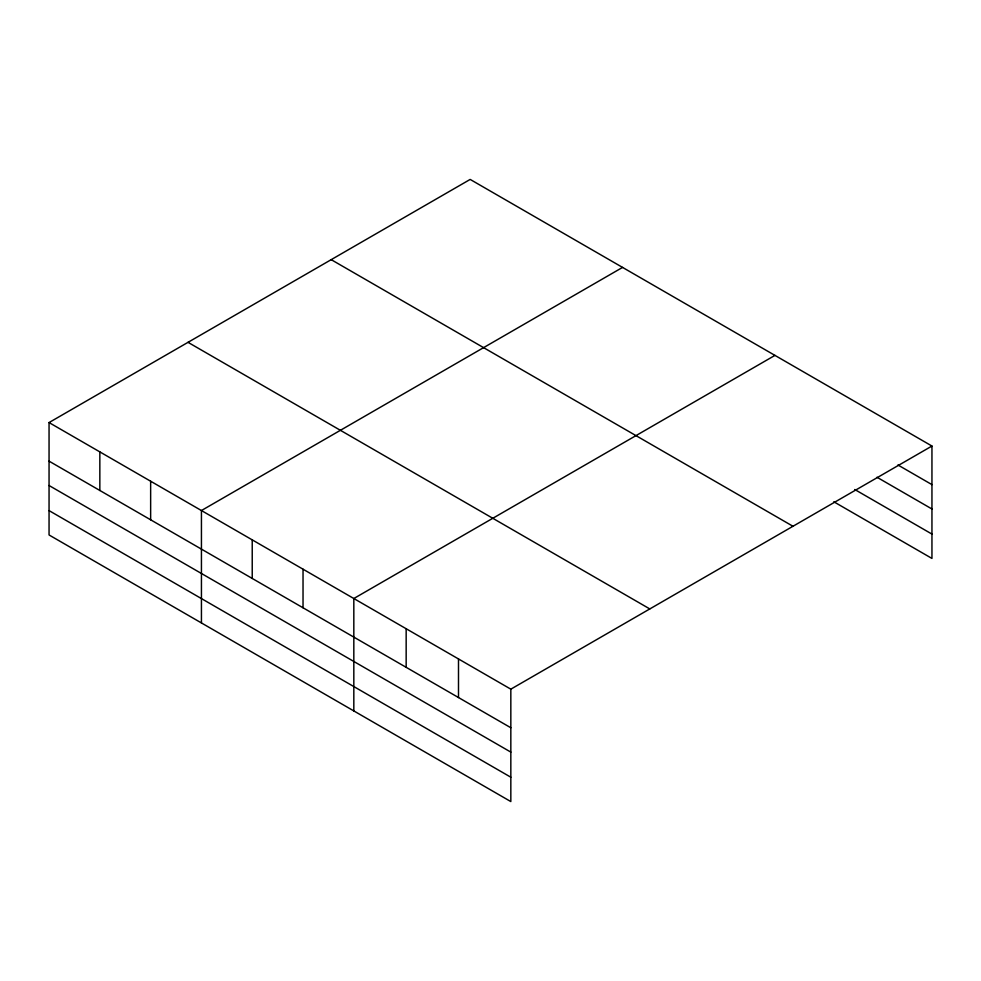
<?xml version="1.0" encoding="UTF-8"?>
<svg xmlns="http://www.w3.org/2000/svg" width="981" height="981" viewBox="0 0 981 981"><rect width="100%" height="100%" fill="white"/><g stroke="black" fill="none" stroke-linecap="round" stroke-linejoin="round"><path stroke-width="1.47" d="M510.831 752.108L510.831 689.165L49.05 422.566L49.05 534.964L510.831 801.575L510.831 752.108L49.05 485.509M49.05 422.566L470.169 179.425L931.95 446.036L931.95 558.434L833.825 501.781M622.555 267.408L201.436 510.537L201.436 622.947M774.941 355.392L353.822 598.52L353.822 710.931M510.831 689.165L931.95 446.036M897.934 464.982L931.95 484.626M877.002 477.257L931.95 508.98M854.758 489.507L931.95 534.081M331.198 259.658L792.979 526.27M188.021 342.332L649.802 608.931M49.05 461.144L510.831 727.755M49.05 510.611L510.831 777.21M458.495 658.95L458.495 697.54M406.159 628.735L406.159 667.325M303.031 569.188L303.031 607.779M252.227 539.869L252.227 578.459M150.645 481.217L150.645 519.795M99.841 451.885L99.841 490.475"/></g></svg>
